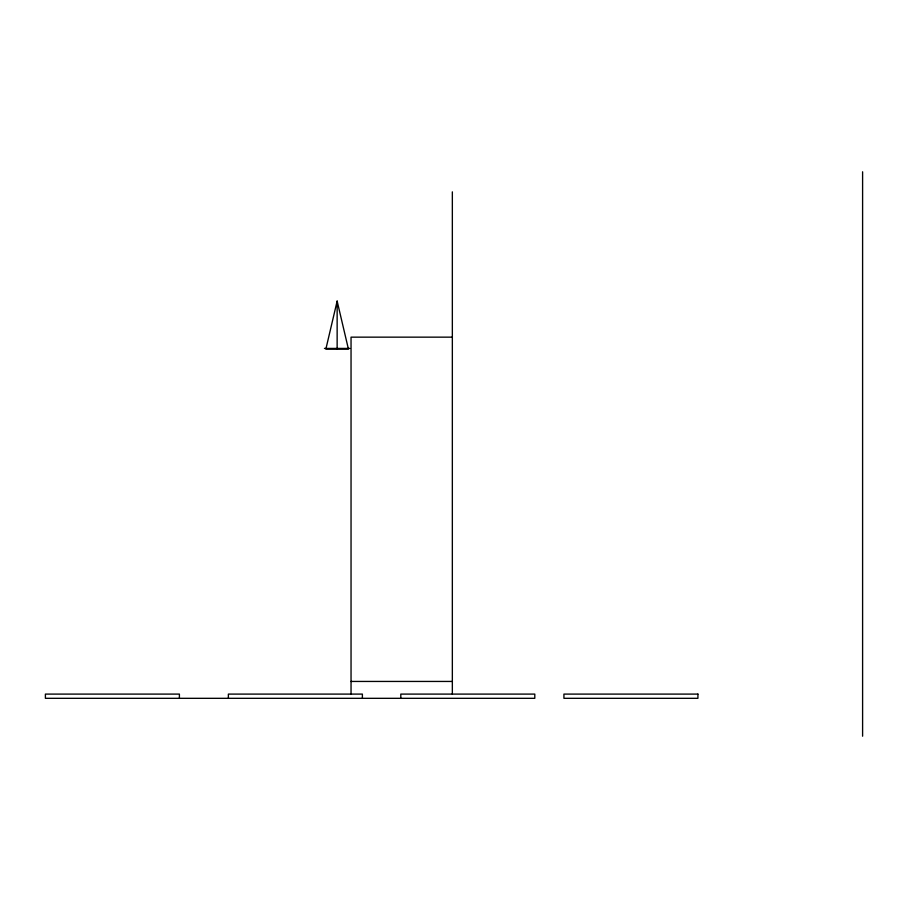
<?xml version="1.0" encoding="UTF-8"?>
<svg xmlns="http://www.w3.org/2000/svg" width="908" height="908" viewBox="0 0 908 908"><rect width="100%" height="100%" fill="white"/><g stroke="black" fill="none" stroke-linecap="round" stroke-linejoin="round"><path stroke-width="1.36" d="M337.14 301.104L325.859 349.137L348.434 349.137L337.14 301.104L337.14 349.137M452.343 337.152L351.044 337.152L351.044 694.098M324.451 348.422L349.841 348.422M351.044 681.443L452.343 681.443M862.6 171.794L862.6 736.206M452.343 191.86L452.343 694.098M400.803 698.32L400.803 694.098L534.801 694.098L534.801 698.32L45.4 698.32L45.4 694.098L179.398 694.098L179.398 698.32M362.383 698.32L362.383 694.098L228.373 694.098L228.373 698.32M697.923 694.098L563.925 694.098L563.925 698.32L697.923 698.32L697.923 694.098"/></g></svg>
